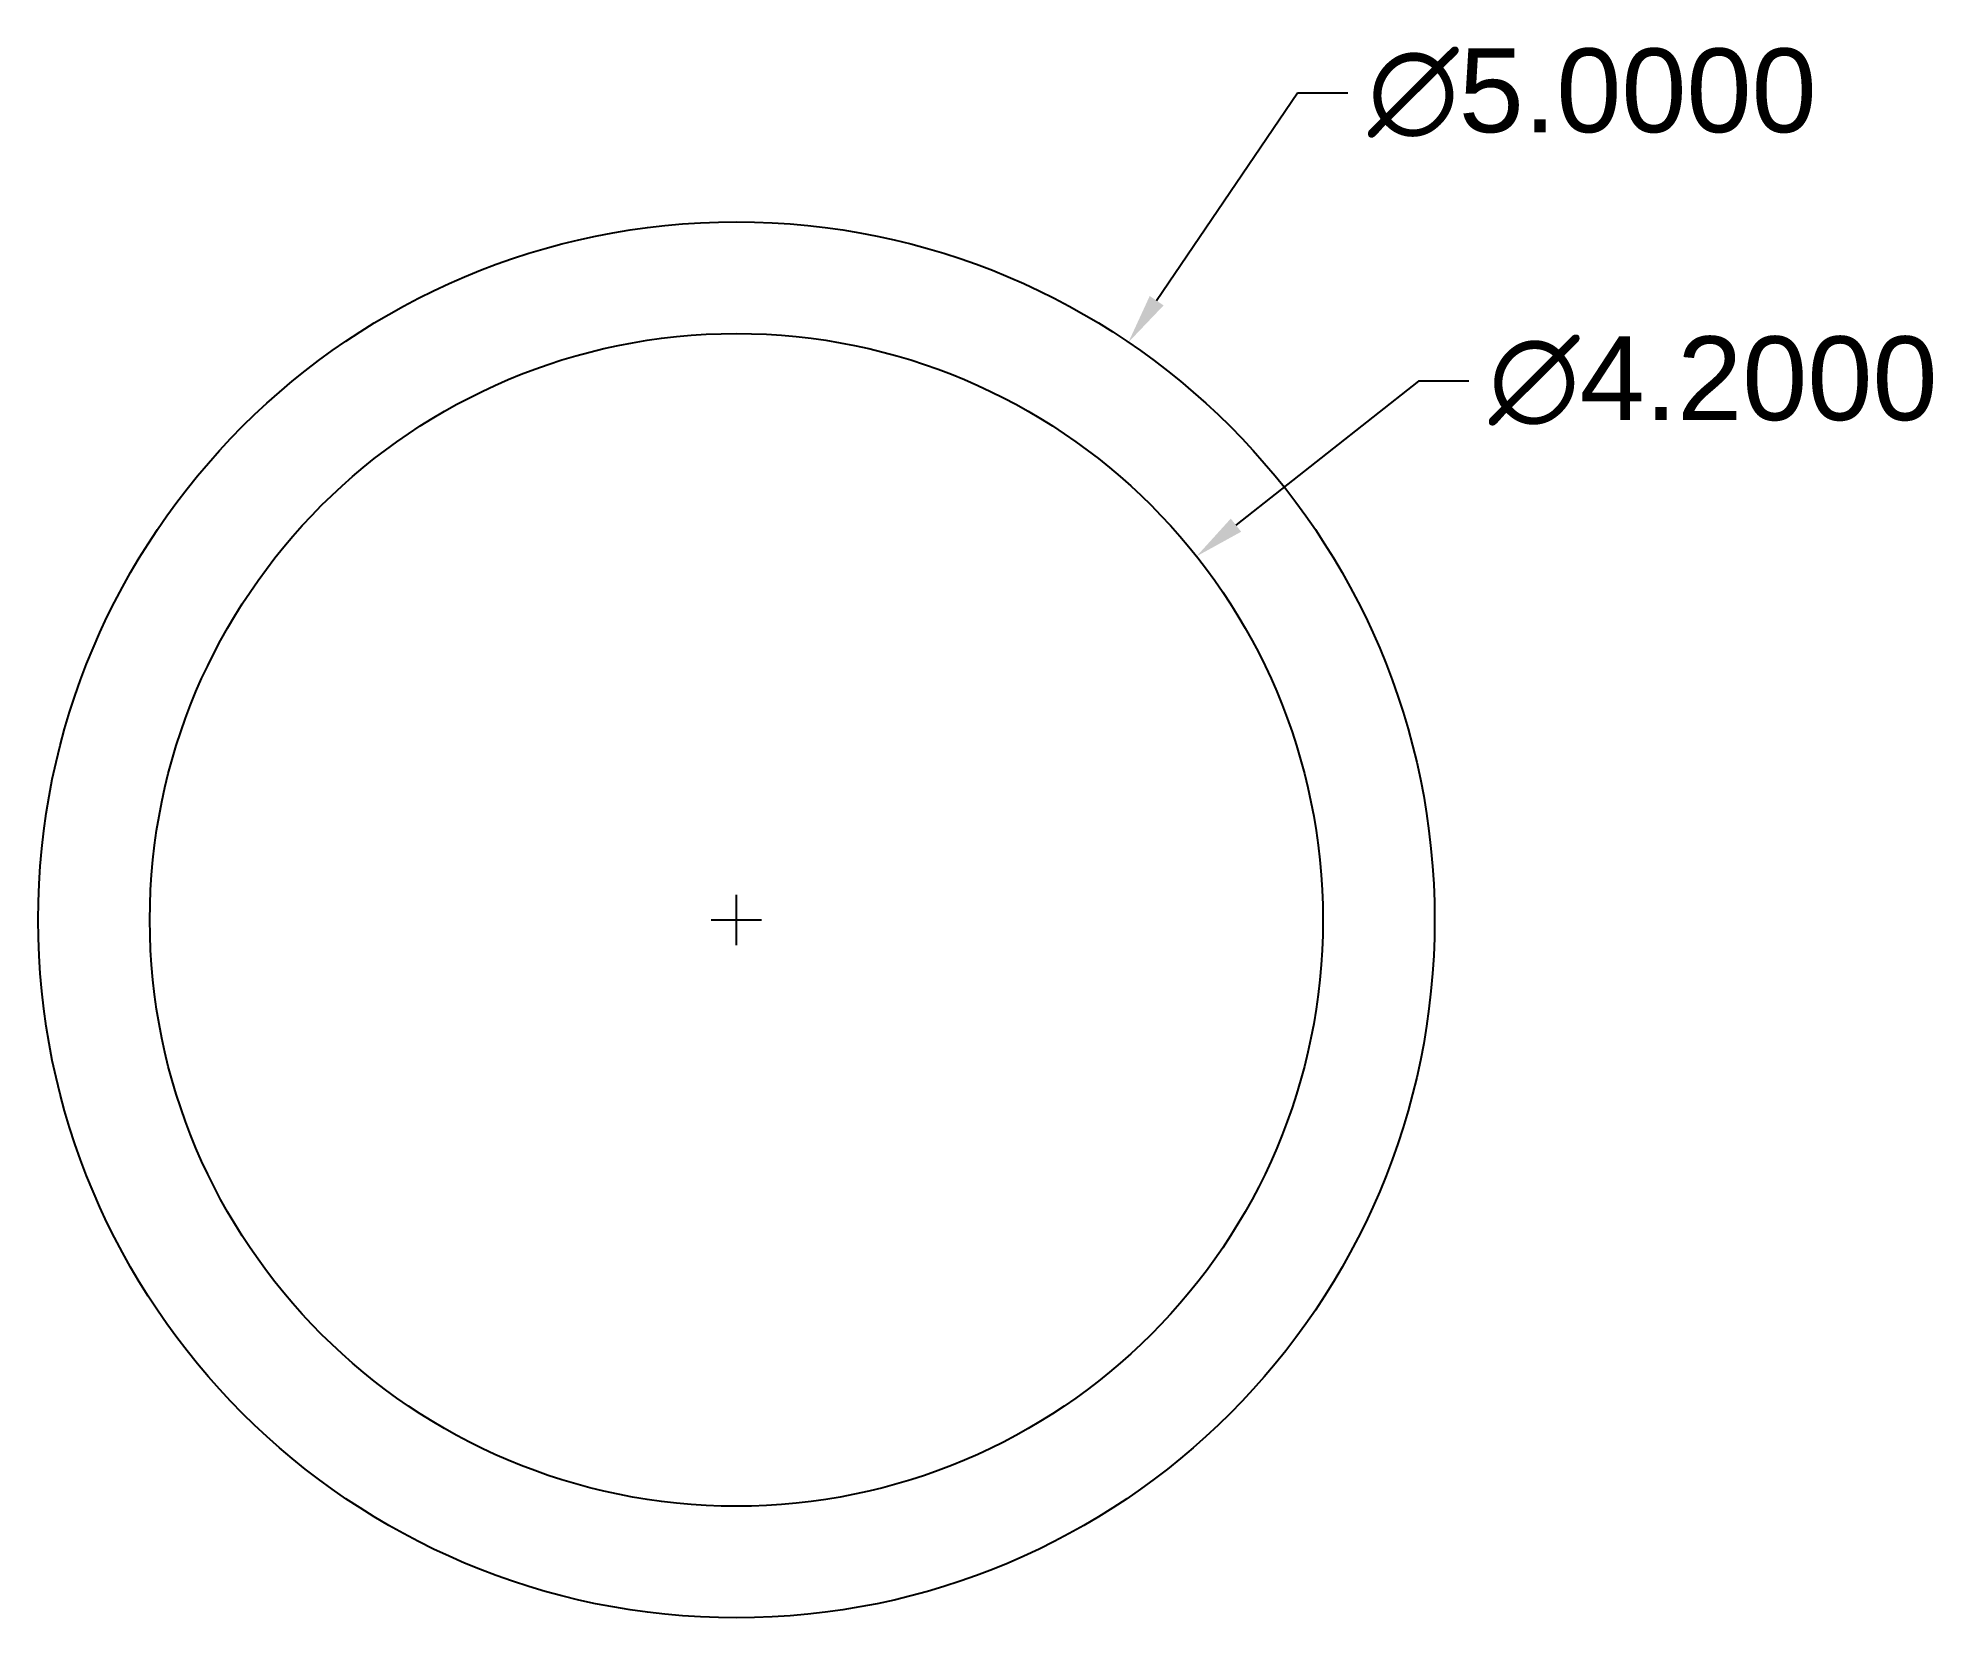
# Model space of a CAD drawing. Header units: centimetres. Extents: x -2.5 to 4.33, y -2.5 to 3.16.
import ezdxf

# ---------------------------------------------------------------- set-up
doc = ezdxf.new("R2010")
doc.units = ezdxf.units.CM
doc.layers.add('dimesiuni', color=111, linetype='Continuous', lineweight=15)
doc.layers.add('schita', color=7, linetype='Continuous')
doc.styles.get("Standard").update_dxf_attribs({"font": 'arial.ttf', "height": 0.3})
doc.dimstyles.get("Standard").update_dxf_attribs({"dimtxt": 0.18, "dimasz": 0.18, "dimexe": 0.18, "dimexo": 0.0625, "dimgap": 0.09, "dimtad": 0, "dimtih": 1, "dimtoh": 1, "dimdec": 4, "dimzin": 0, "dimdsep": 46, "dimtxsty": 'Standard', "dimcen": 0.09, "dimadec": 0, "dimazin": 0, "dimtfac": 1, "dimtdec": 4, "dimtofl": 0, "dimtmove": 0, "dimatfit": 3, "dimfxl": 1, "dimtolj": 1, "dimtzin": 0, "dimarcsym": 0})

# ---------------------------------------------------------------- blocks, each defined once
blk = doc.blocks.new('*D2')
at = {"layer": 'Defpoints', "color": 0, "transparency": 16777216}
for p in [(1.4037, 2.0687), (-1.4037, -2.0687)]:
    blk.add_point(p, dxfattribs=at)
at = {"layer": 'dimesiuni', "color": 0, "lineweight": -2, "transparency": 16777216}
for p, q in [((2.0094, 2.9613), (1.5048, 2.2177)), ((2.1894, 2.9613), (2.0094, 2.9613)), ((0, -0.09), (0, 0.09)), ((-0.09, 0), (0.09, 0))]:
    blk.add_line(p, q, dxfattribs=at)
at = {"layer": 'dimesiuni', "color": 0, "transparency": 16777216}
blk.add_solid([(1.48, 2.2345), (1.5296, 2.2008), (1.4037, 2.0687)], dxfattribs=at)
at = {"layer": 'dimesiuni', "color": 0, "transparency": 16777216, "insert": (3.0648, 2.9613), "char_height": 0.3, "attachment_point": 5}
blk.add_mtext('\\A1;∅5.0000', dxfattribs=at)
blk = doc.blocks.new('*D3')
at = {"layer": 'Defpoints', "color": 0, "transparency": 16777216}
for p in [(1.6476, 1.3021), (-1.6476, -1.3021)]:
    blk.add_point(p, dxfattribs=at)
at = {"layer": 'dimesiuni', "color": 0, "lineweight": -2, "transparency": 16777216}
for p, q in [((2.4422, 1.9301), (1.7888, 1.4137)), ((2.6222, 1.9301), (2.4422, 1.9301)), ((0, -0.09), (0, 0.09)), ((-0.09, 0), (0.09, 0))]:
    blk.add_line(p, q, dxfattribs=at)
at = {"layer": 'dimesiuni', "color": 0, "transparency": 16777216}
blk.add_solid([(1.7702, 1.4372), (1.8074, 1.3902), (1.6476, 1.3021)], dxfattribs=at)
at = {"layer": 'dimesiuni', "color": 0, "transparency": 16777216, "insert": (3.4976, 1.9301), "char_height": 0.3, "attachment_point": 5}
blk.add_mtext('\\A1;∅4.2000', dxfattribs=at)

msp = doc.modelspace()

# ---------------------------------------------------------------- linework, layer by layer
at = {"layer": 'schita'}
for radius in [2.5, 2.1]:
    msp.add_circle((0, 0), radius, dxfattribs=at)

# ---------------------------------------------------------------- dimensions: what is measured, and where the dimension line sits
at = {"layer": 'dimesiuni'}
for p1, p2, picture, middle in [((-1.40372, -2.06872), (1.40372, 2.06872), '*D2', (3.06479, 2.96132)), ((-1.64759, -1.3021), (1.64759, 1.3021), '*D3', (3.49761, 1.9301))]:
    dim = msp.add_diameter_dim_2p(p1=p1, p2=p2, dimstyle='Standard', dxfattribs=at)
    dim.commit()
    dim.dimension.update_dxf_attribs({"geometry": picture, "text_midpoint": middle, "dimtype": 163})

doc.saveas('drawing.dxf')
